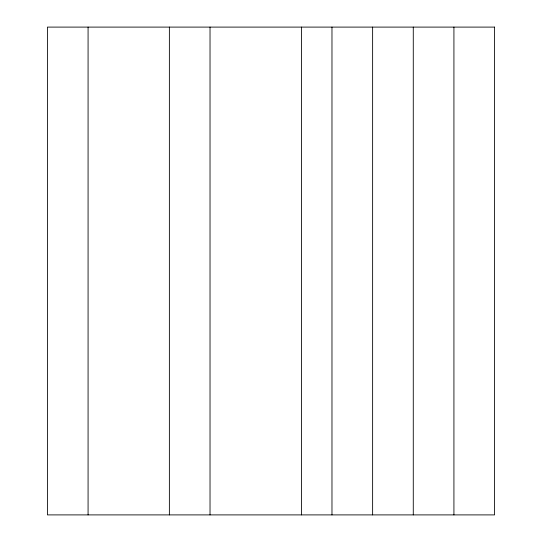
<?xml version="1.0" encoding="UTF-8"?>
<svg xmlns="http://www.w3.org/2000/svg" width="542" height="542" viewBox="0 0 542 542"><rect width="100%" height="100%" fill="white"/><g stroke="black" fill="none" stroke-linecap="round" stroke-linejoin="round"><path stroke-width="0.81" d="M453.925 27.1L453.925 514.9M413.275 27.1L413.275 514.9M372.625 27.1L372.625 514.9M331.975 27.1L331.975 514.9M301.488 27.1L301.488 514.9M210.025 27.1L210.025 514.9M169.375 27.1L169.375 514.9M88.075 27.1L88.075 514.9M494.575 27.1L47.425 27.1L47.425 514.9L494.575 514.9L494.575 27.1"/></g></svg>
